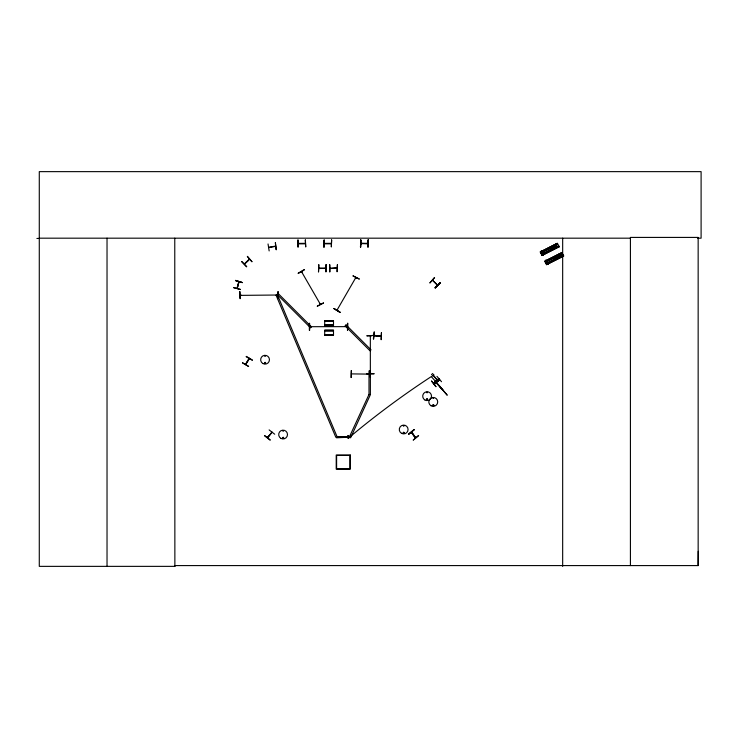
<?xml version="1.0" encoding="UTF-8"?>
<svg xmlns="http://www.w3.org/2000/svg" width="738" height="738" viewBox="0 0 738 738"><rect width="100%" height="100%" fill="white"/><g stroke="black" fill="none" stroke-linecap="round" stroke-linejoin="round"><path stroke-width="1.11" d="M697.65 238.18L701.1 238.18L701.1 171.64L39.28 171.64L39.28 566.36L174.869 566.36L174.777 565.585L698.157 565.585L698.259 551.314M356.085 277.682L355.67 278.327M239.011 281.833L237.239 288.466M432.551 280.237L437.403 285.348M373.659 339.028L374.415 332.017M373.4 339.01L374.055 331.98M381.094 336.38L374.184 335.735L381.122 336.058M370.679 336.528L370.365 335.891L370.651 336.454M370.328 373.437L370.356 372.801M282.617 437.855C284.038 436.564 283.069 439.11 282.728 438.068M404.064 425.844L403.308 425.937L404.018 425.752M403.197 432.8C404.618 431.509 403.658 434.055 403.308 433.012M404.332 432.975C403.16 430.522 402.791 434.664 404.23 433.114M426.73 392.505C427.874 391.251 427.108 393.954 426.813 392.33M427.523 399.572C426.638 397.745 426.693 401.186 427.523 399.359M433.63 398.345L432.92 398.05L433.557 398.419M433.732 405.199C432.468 406.647 433.031 403.769 433.658 405.088M433.889 405.199C431.942 407.413 433.271 402.634 433.806 405.513M370.328 335.965L370.375 394.452L369 394.452L349.286 437.154M370.328 372.948L370.642 373.557M370.642 373.428L370.642 372.939M541.507 253.789L541.314 253.365L542.126 253.438M546.055 263.014L545.816 262.543M233.66 287.608L240.477 289.425M236.972 288.41L238.752 281.741M237.562 287.036L238.614 283.124M351.362 373.889L370.245 374.129M355.439 278.143L356.02 277.792M268.623 247.313L275.569 246.105M245.662 364.637C255.449 348.567 243.189 368.53 245.855 363.834M245.468 364.341L249.029 358.456L249.02 359.166M320.154 304.499L319.969 303.696L320.366 304.37M264.721 355.854L265.256 356.38L264.887 355.744M264.508 362.69C265.385 365.614 265.957 360.55 264.444 363.17M265.477 363.244C265.173 361.242 264.01 364.387 265.468 363.114M282.765 430.706L283.364 431.167L282.848 430.651M283.687 438.197C283.291 435.337 281.538 439.802 283.706 438.021M426.527 399.12C427.034 401.795 428.455 397.883 426.675 399.018M337.451 437.311L336.676 437.616M411.352 432.247L415.503 437.671M415.162 437.154L415.042 437.219M318.834 268.198L319.545 268.125M325.107 268.143L325.818 268.383L318.991 268.512M337.017 268.429L336.279 268.143L337.063 268.134M298.253 243.383L305.311 243.346M277.848 295.301L277.082 295.338L277.7 295.338M324.213 243.383L331.27 243.346M360.854 243.383L361.638 243.623L360.854 243.632M367.118 243.346L367.902 243.346L367.266 243.309M337.543 309.766L337.248 310.283M355.744 277.636L355.458 278.208L356.02 277.709M359.212 278.992L352.893 275.827L359.194 279.019M355.808 277.589L337.008 310.163L337.22 309.637M267.442 437.394L272.11 432.274M242.534 362.764L248.586 366.38M246.151 356.712L252.258 360.245M301.27 271.796L301.63 272.405M319.803 303.964L320.043 304.388M380.338 335.984C384.267 336.27 371.103 335.07 374.803 335.476M244.343 263.872L249.407 259.066M264.499 435.752L270.053 440.106M269.13 429.913L274.711 434.221M267.682 437.652L271.99 432.182L267.728 437.616M336.279 268.143L330.154 268.512M336.353 268.143L330.024 268.475L336.971 268.328M337.063 268.383L330.024 268.475M240.081 295.052L240.865 295.052L240.099 295.338M240.228 295.375L277.829 295.016L277.211 295.338M367.948 243.706L360.993 243.346M429.922 282.829L434.581 277.516L429.996 282.894M435.116 287.765L440.254 282.922L435.106 287.755M435.171 287.829L440.042 282.719M435.365 288.005L440.226 282.894M241.658 261.722L246.538 266.815M245.569 263.005L248.512 260.219M244.509 264.056L249.629 259.306M251.916 261.713L247.322 256.354L251.953 261.686M546.092 262.996L546.554 262.174M431.499 374.6L432.828 373.446M433.861 374.618L432.533 375.78A819.494 742.105 -13.5 0 0 349.056 437.616M436.961 376.371L441.527 381.74M433.381 383.142L438.713 378.52M433.575 383.363L438.916 378.76M433.64 383.437L438.944 378.797M436.573 381.814L436.628 381.02M434.156 384.028L439.479 379.397M434.396 384.295L439.719 379.683M267.857 436.997L268.291 437.191M411.306 432.33L415.595 437.791M411.703 432.957L411.693 432.699M414.036 429.636L408.658 434.221L414.018 429.617M408.631 434.175L414.221 429.885M415.605 437.68L411.592 431.988M418.612 435.595L413.188 440.125L418.547 435.521M304.222 269.61L298.152 273.208M298.281 273.429L304.37 269.859M323.484 302.958L317.211 306.215L323.502 302.986M540.299 251.944L557.31 243.245L559.164 246.861M540.474 252.285L557.513 243.651M540.576 252.479L556.618 244.37M540.613 252.553L556.655 244.435M540.696 252.719L557.753 244.121M540.788 252.894L556.821 244.767L551.849 247.387M540.816 252.959L549.847 248.402M540.954 253.199L541.443 254.158M541.563 254.389L557.605 246.28L552.624 248.881M542.596 253.955L550.622 249.896M541.664 254.601L558.721 246.003M541.766 254.804L558.814 246.178M541.803 254.868L558.85 246.252M541.867 255.007L558.915 246.381M559.017 246.584L541.996 255.247L559.053 246.649M559.118 246.787L542.107 255.477L540.262 251.861M561.895 252.534L544.819 261.104L546.664 264.721M544.921 261.307L561.978 252.7M544.948 261.363L561.996 252.737M545.05 261.566L562.098 252.949M545.124 261.704L562.171 253.088L545.161 261.778M545.262 261.981L562.282 253.319M561.369 253.992L546.332 261.612L561.406 254.056M545.502 262.424L545.991 263.383M546.231 263.853L563.288 255.256M547.319 263.521L563.362 255.403M546.351 264.093L563.398 255.477M546.415 264.222L563.5 255.671M563.564 255.809L546.544 264.472L563.601 255.874M546.627 264.647L563.712 256.086L561.849 252.461M318.982 268.162L325.855 268.429M309.72 326.943L310.504 326.694M268.042 243.964L269.158 250.929M275.615 246.344L268.687 247.59M370.448 377.533L370.43 370.485L370.439 377.533M329.582 264.794L329.674 271.852M325.107 268.383L318.917 268.438L319.572 268.337M325.818 268.383L325.181 268.392L325.744 268.06M297.838 239.988L297.921 247.036M305.283 239.942L305.726 246.99L305.384 239.942M323.844 247.036L324.176 239.979L323.881 247.036M298.253 243.632L305.237 243.586M331.27 243.688L324.213 243.632L331.196 243.586M360.928 243.383L367.755 243.309M367.828 243.586L361.002 243.669M240.154 295.052L240.791 295.052L240.228 295.338M277.885 298.706L278.18 291.648M310.43 326.694L309.794 326.694L347.404 326.639M309.351 330.347L309.342 323.299M374.018 373.557L366.961 373.705M366.961 373.963L374.018 373.917M36.9 238.457L39.28 238.448M39.28 238.18L630.418 238.18M298.346 243.66L305.347 243.706M324.692 320.569L333.511 320.569M324.692 320.726L333.511 320.735M324.711 321.002L333.493 321.002M324.646 325.209L333.567 325.209M324.646 325.476L333.567 325.476M324.702 325.781L333.502 325.781M324.702 330.098L333.502 330.098M324.646 330.403L333.567 330.403M324.646 330.67L333.567 330.67M324.711 335.024L333.493 335.024M324.692 335.32L333.511 335.32M370.375 370.937L369 370.937L369 394.452L370.245 395.024L350.624 437.754L349.286 436.997M347.884 435.78L348.604 435.789M347.829 435.881L348.659 435.881M347.856 436.37L348.622 436.37M347.893 436.702L348.585 436.702M347.949 437.772L348.723 437.772M347.921 438.261L348.742 438.261M265.062 362.367L265.671 362.838M320.32 304.231L301.584 271.778M320.08 304.425L319.794 303.881M350.163 437.616L349.388 437.311M235.514 280.698L242.313 282.571M233.651 287.654L240.45 289.527M436.416 381.85L436.001 381.371M333.963 308.632L340.089 312.119M246.335 356.399L252.387 360.024M242.479 362.847L248.558 366.426M264.684 435.521L270.209 439.903M370.365 373.585L370.365 372.875M432.569 280.302L437.542 284.988M241.87 261.52L246.732 266.639M433.354 375.07L436.924 379.756L433.049 375.338M437.145 379.563L438.289 380.873M436.997 379.692L438.151 381.002M436.592 380.854L437.108 381.445M436.37 381.048L436.887 381.638M436.223 381.177L436.739 381.767M431.638 376.943L440.734 387.33M435.706 381.869L443.289 390.596L435.466 382.081M412.118 433.529L414.618 436.721M412.33 433.363L414.802 436.582M301.519 271.732L301.851 272.248M555.696 244.352L557.291 247.498M560.243 253.577L561.839 256.723M554.542 244.942L556.138 248.088M559.09 254.167L560.686 257.313M552.817 245.819L554.404 248.964M557.365 255.044L558.952 258.189M551.277 246.584L552.873 249.739M555.825 255.818L557.421 258.964M549.542 247.461L551.138 250.606M554.09 256.695L555.686 259.841M542.126 251.224L543.721 254.37M546.673 260.449L548.269 263.595M541.369 250.957L543.491 255.145M541.231 251.021L543.362 255.219M545.917 260.182L548.039 264.379M545.779 260.246L547.91 264.444M329.877 264.794L329.941 271.842M325.956 264.739L325.975 271.787M367.976 239.942L368.022 246.99M360.734 239.988L360.771 247.036M347.819 323.29L347.506 330.347L347.506 323.29M324.139 239.979L324.185 247.036M309.6 323.299L309.646 330.347M298.134 239.988L298.18 247.036M277.922 291.648L277.958 297.7M239.961 291.658L240.108 298.706L239.702 291.658M698.157 565.585L698.157 237.415L630.418 237.415L630.418 565.585M562.67 238.18L562.67 566.36M333.502 320.744L333.493 324.904L324.702 324.904L324.702 320.744M174.768 238.18L174.869 566.36M107.028 238.18L107.028 566.36M337.561 436.684L337.561 437.459L349.286 437.385L349.286 436.767L337.561 436.684M381.454 332.672L381.168 339.729L381.435 332.672M550.465 248.355C551.258 251.4 552.9 246.372 550.465 248.355M555.013 257.58C555.806 260.625 557.448 255.597 555.013 257.58M235.588 280.412L242.304 282.599L235.588 280.412M334.01 308.549L339.96 312.349L334.01 308.549M278.272 293.623L276.04 295.126L335.836 437.293L337.1 436.767L277.304 294.591L310.55 327.847L311.519 326.879L278.272 293.623M346.057 324.895L345.08 325.864L370.024 350.799L370.993 349.83L346.057 324.895M431.573 381.085L435.927 386.647L431.573 381.085M439.571 386.195L447.108 395.07L439.571 386.195M557.411 243.448L540.373 252.082L557.43 243.475M562.144 255.486L547.116 263.125L562.181 255.569M275.375 242.682L276.196 249.693L275.375 242.682M351.353 370.485L351.177 377.542L351.353 370.485M318.807 264.794L318.512 271.852L318.807 264.794M326.251 264.73L325.919 271.787L326.224 264.73M337.423 264.73L337.091 271.787L337.386 264.73M331.639 239.933L331.334 246.99L331.602 239.933M360.827 239.979L360.485 247.036L360.827 239.979M368.271 239.933L367.976 246.99L368.271 239.933M374.009 335.403L366.961 335.836L374.009 335.403M333.502 330.965L324.702 330.965L324.702 335.135L333.511 335.135L333.493 330.965M350.319 437.311L336.528 437.616L350.319 437.311M350.319 455.032L336.214 455.032L336.214 469.137L350.319 469.137L350.319 455.032M349.932 455.429L336.611 455.429L336.611 468.75L349.932 468.75L349.932 455.429M262.857 363.53A4.41 4.41 0 0 0 269.462 359.71A4.41 4.41 0 0 0 262.857 355.891A4.41 4.41 0 0 0 262.857 363.53M280.892 438.363A4.4 4.4 0 0 0 287.497 434.553A4.4 4.4 0 0 0 280.892 430.743A4.4 4.4 0 0 0 280.892 438.363M401.481 433.307A4.4 4.4 0 0 0 408.077 429.498A4.4 4.4 0 0 0 401.481 425.688A4.4 4.4 0 0 0 401.481 433.307M424.913 399.987A4.41 4.41 0 0 0 431.527 396.168A4.41 4.41 0 0 0 424.913 392.348A4.41 4.41 0 0 0 424.913 399.987M431.029 405.762A4.465 4.465 0 0 0 437.717 401.906A4.465 4.465 0 0 0 431.029 398.04A4.465 4.465 0 0 0 431.029 405.762"/></g></svg>
